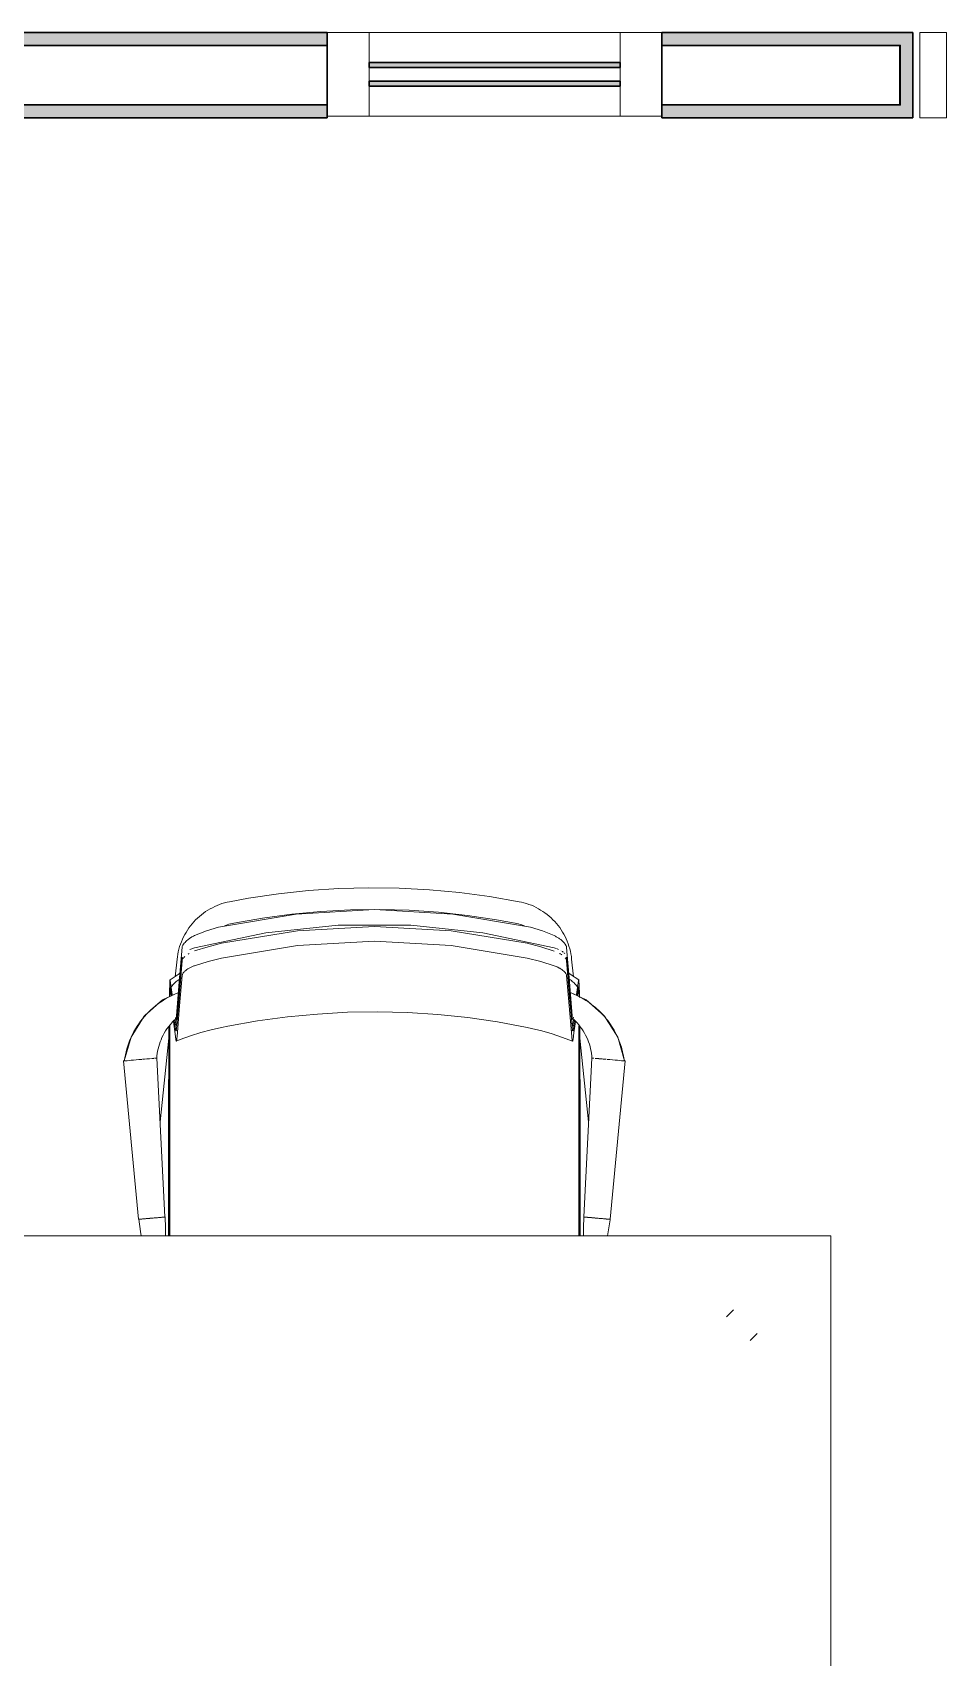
# Model space of a CAD drawing. Header units: millimetres. Extents: x 155920 to 295199, y -4084 to 97293.
# Drawn here: x 161232 to 162324, y 24965 to 26907 of the extents above; entities that cross this region are included whole.
import ezdxf

# ---------------------------------------------------------------- set-up
doc = ezdxf.new("R2010")
doc.units = ezdxf.units.MM
doc.header["$MEASUREMENT"] = 0
for name, color, linetype, lineweight in [('A-DOOR-FRAM', 4, 'CONTINUOUS', 18), ('A-GLAZ-CURT', 7, 'CONTINUOUS', 9), ('A-GLAZ-CWMG', 7, 'CONTINUOUS', 9), ('A-WALL', 7, 'CONTINUOUS', 9), ('A-WALL-PATT', 7, 'CONTINUOUS', 25), ('I-FURN', 8, 'CONTINUOUS', 9), ('I-WALL', 7, 'CONTINUOUS', 9)]:
    doc.layers.add(name, color=color, linetype=linetype, lineweight=lineweight)

msp = doc.modelspace()

# ---------------------------------------------------------------- hatches: boundary and pattern name
at = {"layer": 'A-GLAZ-CURT'}
h = msp.add_hatch(color=256, dxfattribs=at)
h.paths.add_polyline_path([(161633.8, 26843.3), (161933.8, 26843.3), (161933.8, 26849.3), (161633.8, 26849.3)], flags=0)
h.paths.add_polyline_path([(161633.8, 26865.3), (161933.8, 26865.3), (161933.8, 26871.3), (161633.8, 26871.3)], flags=0)
at = {"layer": 'A-WALL-PATT', "lineweight": 9}
h = msp.add_hatch(color=256, dxfattribs=at)
h.paths.add_polyline_path([(163308.8, 26856.3), (163308.8, 26892.3), (163415.8, 26892.3), (163415.8, 26907.3), (163293.8, 26907.3), (163293.8, 26856.3)], flags=0)
h.paths.add_polyline_path([(162268.8, 26856.3), (162283.8, 26856.3), (162283.8, 26907.3), (161983.8, 26907.3), (161983.8, 26892.3), (162268.8, 26892.3)], flags=0)
h.paths.add_polyline_path([(161583.8, 26892.3), (161583.8, 26907.3), (161204.9, 26907.3), (161204.9, 26892.3), (161526.1, 26892.3)], flags=0)
at = {"layer": 'A-WALL-PATT', "lineweight": 5}
h = msp.add_hatch(color=256, dxfattribs=at)
h.paths.add_polyline_path([(163308.8, 26805.3), (163308.8, 26856.3), (163293.8, 26856.3), (163293.8, 26805.3)], flags=0)
h.paths.add_polyline_path([(163400.8, 26805.3), (163415.8, 26805.3), (163415.8, 26820.3), (163400.8, 26820.3)], flags=0)
h.paths.add_polyline_path([(162283.8, 26805.3), (162283.8, 26856.3), (162268.8, 26856.3), (162268.8, 26820.3), (161983.8, 26820.3), (161983.8, 26805.3)], flags=0)
h.paths.add_polyline_path([(161227.1, 26805.3), (161583.8, 26805.3), (161583.8, 26820.3), (161204.9, 26820.3), (161204.9, 26805.3)], flags=0)

# ---------------------------------------------------------------- linework, layer by layer
at = {"layer": 'A-DOOR-FRAM', "lineweight": 20}
for p, q in [((162291.8, 26907.3), (162323.8, 26907.3)), ((162291.8, 26805.3), (162291.8, 26907.3)), ((162323.8, 26907.3), (162323.8, 26805.3)), ((162323.8, 26805.3), (162291.8, 26805.3))]:
    msp.add_line(p, q, dxfattribs=at)
at = {"layer": 'A-GLAZ-CURT', "lineweight": 30}
for p, q in [((161933.8, 26871.3), (161633.8, 26871.3)), ((161633.8, 26871.3), (161633.8, 26865.3)), ((161633.8, 26865.3), (161933.8, 26865.3)), ((161933.8, 26865.3), (161933.8, 26871.3)), ((161933.8, 26849.3), (161633.8, 26849.3)), ((161633.8, 26849.3), (161633.8, 26843.3)), ((161633.8, 26843.3), (161933.8, 26843.3)), ((161933.8, 26843.3), (161933.8, 26849.3))]:
    msp.add_line(p, q, dxfattribs=at)
at = {"layer": 'A-GLAZ-CWMG', "lineweight": 20, "extrusion": (0, 0, -1)}
for p, q in [((161633.8, 26907.3), (161583.8, 26907.3)), ((161583.8, 26907.3), (161583.8, 26807.3)), ((161633.8, 26807.3), (161633.8, 26907.3)), ((161583.8, 26807.3), (161633.8, 26807.3))]:
    msp.add_line(p, q, dxfattribs=at)
at = {"layer": 'A-GLAZ-CWMG'}
for p, q in [((161633.8, 26907.3), (161933.8, 26907.3)), ((161633.8, 26807.3), (161933.8, 26807.3))]:
    msp.add_line(p, q, dxfattribs=at)
at = {"layer": 'A-GLAZ-CWMG', "lineweight": 20}
for p, q in [((161983.8, 26907.3), (161933.8, 26907.3)), ((161933.8, 26907.3), (161933.8, 26807.3)), ((161983.8, 26807.3), (161983.8, 26907.3)), ((161933.8, 26807.3), (161983.8, 26807.3))]:
    msp.add_line(p, q, dxfattribs=at)
at = {"layer": 'A-WALL'}
for p, q in [((161583.8, 26892.3), (161204.9, 26892.3)), ((161583.8, 26891.3), (161204.9, 26891.3)), ((162268.8, 26892.3), (161983.8, 26892.3)), ((162267.8, 26891.3), (161983.8, 26891.3)), ((162267.8, 26856.3), (162267.8, 26891.3)), ((162268.8, 26856.3), (162268.8, 26892.3)), ((162267.8, 26821.3), (162267.8, 26856.3)), ((162268.8, 26820.3), (162268.8, 26856.3)), ((161583.8, 26821.3), (161204.9, 26821.3)), ((161583.8, 26820.3), (161204.9, 26820.3)), ((161983.8, 26821.3), (162267.8, 26821.3)), ((161983.8, 26820.3), (162268.8, 26820.3))]:
    msp.add_line(p, q, dxfattribs=at)
at = {"layer": 'I-FURN'}
for p, q in [((161489.8, 25872.5), (161467.1, 25868.4)), ((161525.5, 25877.8), (161489.8, 25872.5)), ((161561.4, 25881.7), (161525.5, 25877.8)), ((161597.5, 25884.1), (161561.4, 25881.7)), ((161633.6, 25885.1), (161597.5, 25884.1)), ((161669.7, 25884.7), (161633.6, 25885.1)), ((161705.8, 25882.8), (161669.7, 25884.7)), ((161741.8, 25879.4), (161705.8, 25882.8)), ((161777.6, 25874.6), (161741.8, 25879.4)), ((161813.2, 25868.4), (161777.6, 25874.6)), ((161433.4, 25852.9), (161431, 25850.9)), ((161435.9, 25854.8), (161433.4, 25852.9)), ((161438.4, 25856.6), (161435.9, 25854.8)), ((161441, 25858.2), (161438.4, 25856.6)), ((161443.7, 25859.8), (161441, 25858.2)), ((161446.5, 25861.3), (161443.7, 25859.8)), ((161449.3, 25862.7), (161446.5, 25861.3)), ((161452.1, 25863.9), (161449.3, 25862.7)), ((161455, 25865.1), (161452.1, 25863.9)), ((161453.8, 25837.9), (161546.5, 25853.7)), ((161458, 25866.1), (161455, 25865.1)), ((161461, 25867), (161458, 25866.1)), ((161464, 25867.8), (161461, 25867)), ((161467.1, 25868.4), (161464, 25867.8)), ((161506.6, 25848.9), (161541.4, 25853.6)), ((161541.4, 25853.6), (161576.3, 25856.8)), ((161546.5, 25853.7), (161640.1, 25859)), ((161576.3, 25856.8), (161611.4, 25858.7)), ((161611.4, 25858.7), (161646.5, 25859.1)), ((161640.1, 25859), (161733.8, 25853.7)), ((161646.5, 25859.1), (161681.5, 25858.2)), ((161681.5, 25858.2), (161716.6, 25855.8)), ((161716.6, 25855.8), (161751.4, 25852.1)), ((161733.8, 25853.7), (161826.5, 25837.9)), ((161751.4, 25852.1), (161786.2, 25846.9)), ((161815.8, 25867.9), (161813.2, 25868.4)), ((161818.9, 25867.1), (161815.8, 25867.9)), ((161821.8, 25866.2), (161818.9, 25867.1)), ((161824.8, 25865.2), (161821.8, 25866.2)), ((161827.7, 25864.1), (161824.8, 25865.2)), ((161830.6, 25862.9), (161827.7, 25864.1)), ((161833.4, 25861.5), (161830.6, 25862.9)), ((161836.1, 25860), (161833.4, 25861.5)), ((161838.8, 25858.5), (161836.1, 25860)), ((161841.5, 25856.8), (161838.8, 25858.5)), ((161844, 25855), (161841.5, 25856.8)), ((161846.5, 25853.1), (161844, 25855)), ((161848.9, 25851.2), (161846.5, 25853.1)), ((161416.7, 25834.5), (161415, 25831.8)), ((161418.4, 25837.1), (161416.7, 25834.5)), ((161420.3, 25839.6), (161418.4, 25837.1)), ((161422.2, 25842), (161420.3, 25839.6)), ((161424.3, 25844.3), (161422.2, 25842)), ((161426.4, 25846.6), (161424.3, 25844.3)), ((161425.3, 25828.1), (161439.3, 25833.8)), ((161428.7, 25848.8), (161426.4, 25846.6)), ((161431, 25850.9), (161428.7, 25848.8)), ((161439.3, 25833.8), (161453.8, 25837.9)), ((161548.4, 25833.8), (161457.6, 25818.7)), ((161460.5, 25839.2), (161462.4, 25840)), ((161462.4, 25840), (161464.3, 25840.8)), ((161464.3, 25840.8), (161466.3, 25841.4)), ((161466.3, 25841.4), (161468.3, 25842)), ((161468.3, 25842), (161470.3, 25842.5)), ((161470.3, 25842.5), (161472, 25842.9)), ((161472, 25842.9), (161506.6, 25848.9)), ((161596.8, 25840.2), (161510.5, 25831.2)), ((161640.1, 25838.9), (161548.4, 25833.8)), ((161683.5, 25840.2), (161596.8, 25840.2)), ((161731.9, 25833.8), (161640.1, 25838.9)), ((161769.8, 25831.2), (161683.5, 25840.2)), ((161822.7, 25818.7), (161731.9, 25833.8)), ((161786.2, 25846.9), (161808.2, 25842.9)), ((161808.2, 25842.9), (161810.3, 25842.5)), ((161810.3, 25842.5), (161812.3, 25841.9)), ((161812.3, 25841.9), (161814.3, 25841.3)), ((161814.3, 25841.3), (161816.2, 25840.7)), ((161816.2, 25840.7), (161818.2, 25839.9)), ((161818.2, 25839.9), (161820.1, 25839.1)), ((161826.5, 25837.9), (161840.9, 25833.7)), ((161840.9, 25833.7), (161854.9, 25828)), ((161851.3, 25849.1), (161848.9, 25851.2)), ((161853.5, 25846.9), (161851.3, 25849.1)), ((161855.7, 25844.7), (161853.5, 25846.9)), ((161857.7, 25842.3), (161855.7, 25844.7)), ((161859.7, 25839.9), (161857.7, 25842.3)), ((161861.6, 25837.4), (161859.7, 25839.9)), ((161863.3, 25834.8), (161861.6, 25837.4)), ((161865, 25832.2), (161863.3, 25834.8)), ((161866.6, 25829.5), (161865, 25832.2)), ((161407.4, 25814.8), (161406.6, 25811.8)), ((161407, 25772.6), (161410.3, 25813.9)), ((161408.4, 25817.7), (161407.4, 25814.8)), ((161409.5, 25820.6), (161408.4, 25817.7)), ((161410.7, 25823.5), (161409.5, 25820.6)), ((161412, 25826.3), (161410.7, 25823.5)), ((161413.5, 25829.1), (161412, 25826.3)), ((161415, 25831.8), (161413.5, 25829.1)), ((161510.5, 25831.2), (161425.3, 25813.2)), ((161441.3, 25814.6), (161425.3, 25809.6)), ((161457.6, 25818.7), (161441.3, 25814.6)), ((161457.6, 25801.1), (161548.4, 25816.2)), ((161548.4, 25816.2), (161640.1, 25821.3)), ((161640.1, 25821.3), (161731.9, 25816.2)), ((161731.9, 25816.2), (161822.7, 25801)), ((161854.9, 25813.2), (161769.8, 25831.2)), ((161838.9, 25814.5), (161822.7, 25818.7)), ((161854.9, 25809.5), (161838.9, 25814.5)), ((161868, 25826.7), (161866.6, 25829.5)), ((161869.4, 25823.9), (161868, 25826.7)), ((161870.6, 25821.1), (161869.4, 25823.9)), ((161869.9, 25813.8), (161873.2, 25772.6)), ((161871.7, 25818.1), (161870.6, 25821.1)), ((161872.7, 25815.2), (161871.7, 25818.1)), ((161873.6, 25812.2), (161872.7, 25815.2)), ((161404.4, 25799.9), (161402.2, 25778.8)), ((161404.7, 25802.6), (161404.4, 25799.9)), ((161405.2, 25805.7), (161404.7, 25802.6)), ((161405.8, 25808.7), (161405.2, 25805.7)), ((161406.6, 25811.8), (161405.8, 25808.7)), ((161410.3, 25802.3), (161407.1, 25762.5)), ((161410.3, 25798), (161407.1, 25758.9)), ((161425.3, 25791.9), (161441.3, 25796.9)), ((161441.3, 25796.9), (161457.6, 25801.1)), ((161822.7, 25801), (161838.9, 25796.9)), ((161838.9, 25796.9), (161854.9, 25791.9)), ((161873.1, 25762.4), (161869.9, 25802.2)), ((161873.1, 25758.9), (161869.9, 25798)), ((161874.3, 25809.2), (161873.6, 25812.2)), ((161874.9, 25806.1), (161874.3, 25809.2)), ((161875.5, 25803), (161874.9, 25806.1)), ((161875.8, 25799.9), (161875.5, 25803)), ((161878, 25778.8), (161875.8, 25799.9)), ((161395.9, 25774.9), (161400.7, 25778.4)), ((161396.1, 25774.4), (161398.4, 25757.6)), ((161400.7, 25778.4), (161405.6, 25781.6)), ((161403.4, 25773), (161404.5, 25773.9)), ((161404.5, 25773.9), (161405.6, 25774.7)), ((161405.6, 25781.6), (161407.8, 25782.9)), ((161405.6, 25774.7), (161406.7, 25775.5)), ((161407.3, 25743.9), (161410.3, 25780.4)), ((161869.9, 25780.3), (161872.9, 25743.9)), ((161872.4, 25782.9), (161875.3, 25781.2)), ((161873.1, 25775.7), (161874.3, 25774.9)), ((161874.3, 25774.9), (161875.5, 25774.1)), ((161875.3, 25781.2), (161880.2, 25777.9)), ((161875.5, 25774.1), (161876.6, 25773.2)), ((161880.2, 25777.9), (161884.3, 25774.9)), ((161881.8, 25757.4), (161884.2, 25774.4)), ((161387, 25751.2), (161406, 25759.9)), ((161406, 25759.9), (161387, 25751.2)), ((161406, 25759.9), (161387, 25751.2)), ((161387, 25751.2), (161393.7, 25754.2)), ((161396.4, 25762.6), (161395.1, 25762.3)), ((161395.1, 25762.3), (161395.3, 25755.5)), ((161395.1, 25755.3), (161395.1, 25762.3)), ((161395.3, 25762.3), (161395.5, 25769)), ((161395.7, 25764.4), (161395.6, 25762.3)), ((161396.5, 25759.9), (161396, 25766.1)), ((161396.4, 25765), (161396.6, 25765.4)), ((161396.9, 25756.8), (161396.5, 25759.9)), ((161396.6, 25765.4), (161396.8, 25765.7)), ((161396.7, 25763.7), (161396.6, 25764.6)), ((161396.9, 25762.7), (161396.7, 25763.7)), ((161396.8, 25765.7), (161396.9, 25765.7)), ((161396.9, 25765.7), (161397.7, 25766.9)), ((161397.7, 25757.3), (161396.9, 25762.7)), ((161397.7, 25766.9), (161398.5, 25768)), ((161398.5, 25768), (161399.4, 25769.1)), ((161399.4, 25769.1), (161400.3, 25770.1)), ((161400.3, 25770.1), (161401.3, 25771.1)), ((161401.3, 25771.1), (161402.3, 25772.1)), ((161402.3, 25772.1), (161403.4, 25773)), ((161403.8, 25731.9), (161407, 25772.6)), ((161407.1, 25758.9), (161403.9, 25719.9)), ((161407.1, 25762.5), (161404.1, 25724.7)), ((161876.1, 25724.6), (161873.1, 25762.4)), ((161876.3, 25719.9), (161873.1, 25758.9)), ((161873.2, 25772.6), (161876.5, 25731.9)), ((161893.2, 25751.2), (161874.3, 25759.9)), ((161874.3, 25759.9), (161893.2, 25751.2)), ((161893.2, 25751.2), (161874.3, 25759.9)), ((161876.6, 25773.2), (161877.7, 25772.2)), ((161877.7, 25772.2), (161878.7, 25771.3)), ((161878.7, 25771.3), (161879.7, 25770.2)), ((161879.7, 25770.2), (161880.7, 25769.2)), ((161880.7, 25769.2), (161881.6, 25768.1)), ((161881.6, 25768.1), (161882.5, 25767)), ((161882.5, 25767), (161883.3, 25765.8)), ((161883.7, 25764.5), (161882.6, 25757.1)), ((161883.3, 25765.8), (161883.9, 25764.9)), ((161883.7, 25759.9), (161883.3, 25756.4)), ((161884.2, 25766.1), (161883.7, 25759.9)), ((161884.6, 25762.4), (161884.6, 25764.4)), ((161884.7, 25769), (161884.9, 25762.4)), ((161885.1, 25755.2), (161885.4, 25762.4)), ((161885.4, 25753.8), (161885.4, 25762.4)), ((161886.6, 25754.2), (161893.2, 25751.2)), ((161364.9, 25731.7), (161387, 25751.2)), ((161387, 25751.2), (161364.9, 25731.7)), ((161387, 25751.2), (161364.9, 25731.7)), ((161364.9, 25731.7), (161370.5, 25736.6)), ((161381.5, 25746.3), (161387, 25751.2)), ((161404.4, 25707.5), (161407.3, 25743.9)), ((161607.9, 25736.2), (161572, 25734.2)), ((161643.9, 25736.8), (161607.9, 25736.2)), ((161679.9, 25735.9), (161643.9, 25736.8)), ((161715.9, 25733.6), (161679.9, 25735.9)), ((161872.9, 25743.9), (161875.9, 25707.5)), ((161915.3, 25731.7), (161893.2, 25751.2)), ((161893.2, 25751.2), (161915.3, 25731.7)), ((161893.2, 25751.2), (161898.8, 25746.3)), ((161915.3, 25731.7), (161893.2, 25751.2)), ((161909.8, 25736.6), (161915.3, 25731.7)), ((161349.3, 25706.7), (161364.9, 25731.7)), ((161364.9, 25731.7), (161349.3, 25706.7)), ((161364.9, 25731.7), (161349.3, 25706.7)), ((161349.3, 25706.7), (161359.3, 25722.8)), ((161361, 25725.4), (161364.9, 25731.7)), ((161394.6, 25691.6), (161394.5, 25718.2)), ((161394.6, 25718.3), (161394.7, 25655.8)), ((161395.1, 25716.6), (161395.1, 25719.2)), ((161395.1, 25469), (161395.1, 25716.6)), ((161395.8, 25719.9), (161395.8, 25718)), ((161395.8, 25718), (161395.8, 25469)), ((161400, 25725.2), (161400.3, 25722.2)), ((161400.3, 25722.2), (161401.5, 25713.2)), ((161402.3, 25716.5), (161401, 25726.1)), ((161402.9, 25721.7), (161402.2, 25726.7)), ((161402.3, 25730.1), (161402.4, 25728.8)), ((161457.6, 25718.1), (161445, 25715.2)), ((161465, 25719.6), (161457.6, 25718.1)), ((161500.5, 25725.9), (161465, 25719.6)), ((161536.2, 25730.8), (161500.5, 25725.9)), ((161572, 25734.2), (161536.2, 25730.8)), ((161751.7, 25729.9), (161715.9, 25733.6)), ((161787.3, 25724.7), (161751.7, 25729.9)), ((161822.7, 25718.1), (161787.3, 25724.7)), ((161827.7, 25717), (161822.7, 25718.1)), ((161840.2, 25714), (161827.7, 25717)), ((161878.1, 25726.8), (161877.3, 25721.6)), ((161877.8, 25728.8), (161878, 25730.3)), ((161879.2, 25726.1), (161877.9, 25716.5)), ((161878.5, 25711.8), (161879.6, 25719.5)), ((161879.6, 25719.5), (161880.3, 25725.2)), ((161884.3, 25718), (161884.3, 25720.1)), ((161884.3, 25469), (161884.3, 25718)), ((161885.4, 25716.6), (161885.4, 25718.8)), ((161885.4, 25469), (161885.4, 25716.6)), ((161885.6, 25655.8), (161885.7, 25718.3)), ((161885.7, 25718.2), (161885.7, 25691.6)), ((161931, 25706.7), (161915.3, 25731.7)), ((161915.3, 25731.7), (161931, 25706.7)), ((161915.3, 25731.7), (161919.2, 25725.4)), ((161931, 25706.7), (161915.3, 25731.7)), ((161920.9, 25722.8), (161931, 25706.7)), ((161341.3, 25678.2), (161349.3, 25706.7)), ((161349.3, 25706.7), (161341.3, 25678.2)), ((161341.3, 25678.2), (161349.3, 25706.7)), ((161349.3, 25706.7), (161341.3, 25678.2)), ((161394.6, 25705.5), (161384.2, 25605.4)), ((161401.5, 25713.2), (161402.8, 25704.1)), ((161405, 25714.9), (161403, 25714.1)), ((161408.1, 25703.6), (161403.4, 25701.8)), ((161420.3, 25708), (161408.1, 25703.6)), ((161432.6, 25711.9), (161420.3, 25708)), ((161445, 25715.2), (161432.6, 25711.9)), ((161852.6, 25710.4), (161840.2, 25714)), ((161864.8, 25706.3), (161852.6, 25710.4)), ((161876.8, 25701.8), (161864.8, 25706.3)), ((161877.3, 25714.1), (161875.3, 25714.9)), ((161877.5, 25704.1), (161878.5, 25711.8)), ((161896.1, 25605.4), (161885.7, 25705.4)), ((161938.9, 25678.2), (161931, 25706.7)), ((161931, 25706.7), (161938.9, 25678.2)), ((161931, 25706.7), (161938.9, 25678.2)), ((161938.9, 25678.2), (161931, 25706.7)), ((161358.4, 25488.8), (161340.5, 25678.1)), ((161340.5, 25678.1), (161358.4, 25488.8)), ((161340.5, 25678.1), (161340.8, 25678.1)), ((161340.8, 25678.1), (161341.6, 25678.2)), ((161341.6, 25678.2), (161342.9, 25678.3)), ((161342.9, 25678.3), (161344.7, 25678.4)), ((161344.7, 25678.4), (161346.9, 25678.6)), ((161346.9, 25678.6), (161349.5, 25678.9)), ((161349.5, 25678.9), (161352.4, 25679.1)), ((161352.4, 25679.1), (161355.5, 25679.4)), ((161355.5, 25679.4), (161358.8, 25679.7)), ((161358.8, 25679.7), (161362.1, 25680)), ((161363.1, 25680.1), (161365.3, 25680.3)), ((161365.3, 25680.3), (161368, 25680.5)), ((161368.4, 25680.5), (161372.6, 25680.9)), ((161368.4, 25680.5), (161371.3, 25680.8)), ((161373.9, 25681), (161376.1, 25681.2)), ((161373.9, 25681), (161376.1, 25681.2)), ((161376.1, 25681.2), (161376.7, 25681.2)), ((161376.6, 25681.3), (161377.1, 25681.3)), ((161377.9, 25681.4), (161379.3, 25681.5)), ((161379.3, 25681.5), (161380.1, 25681.5)), ((161380.1, 25681.5), (161380.3, 25681.6)), ((161380.3, 25681.6), (161389.9, 25491.6)), ((161389.9, 25491.6), (161380.3, 25681.6)), ((161394.6, 25655.8), (161394.6, 25691.6)), ((161885.7, 25691.6), (161885.7, 25655.8)), ((161890.3, 25491.6), (161899.9, 25681.6)), ((161899.9, 25681.6), (161890.3, 25491.6)), ((161899.9, 25681.6), (161900.2, 25681.5)), ((161900.2, 25681.5), (161901, 25681.5)), ((161901, 25681.5), (161902.3, 25681.4)), ((161904.1, 25681.2), (161906.3, 25681)), ((161908.9, 25680.8), (161911.8, 25680.5)), ((161912.3, 25680.5), (161915, 25680.3)), ((161915, 25680.3), (161917.2, 25680.1)), ((161918.2, 25680), (161921.5, 25679.7)), ((161921.5, 25679.7), (161924.7, 25679.4)), ((161939.8, 25678.1), (161921.9, 25488.8)), ((161921.9, 25488.8), (161939.8, 25678.1)), ((161924.7, 25679.4), (161927.8, 25679.1)), ((161927.8, 25679.1), (161930.7, 25678.9)), ((161930.7, 25678.9), (161933.3, 25678.6)), ((161933.3, 25678.6), (161935.6, 25678.4)), ((161935.6, 25678.4), (161937.4, 25678.3)), ((161937.4, 25678.3), (161938.7, 25678.2)), ((161938.7, 25678.2), (161939.5, 25678.1)), ((161939.5, 25678.1), (161939.8, 25678.1)), ((161394.7, 25655.8), (161394.2, 25655.8)), ((161394.2, 25655.8), (161394.2, 25469)), ((161886, 25655.8), (161885.6, 25655.8)), ((161886, 25655.8), (161886, 25469)), ((161358.5, 25488.8), (161360.7, 25474.3)), ((161390.1, 25491.6), (161390.3, 25478.5)), ((161890.3, 25491.6), (161890.1, 25478.5)), ((161918.8, 25469), (161921.8, 25488.1)), ((161921.8, 25488.1), (161921.9, 25488.8)), ((162185.8, 25469), (156885.8, 25469)), ((161360.7, 25474.3), (161361.6, 25469)), ((161390.3, 25478.5), (161390.4, 25469)), ((161890.1, 25478.5), (161890, 25469)), ((162185.8, 24069), (162185.8, 25469)), ((162069.2, 25380.6), (162060.8, 25372.3)), ((162089.1, 25344), (162097.4, 25352.3))]:
    msp.add_line(p, q, dxfattribs=at)
msp.add_ellipse((161640.5, 25251.3), major_axis=(-825, 0), ratio=0.648816, start_param=4.410918, end_param=4.412924, dxfattribs=at)
for points, knots in [([(161410.3, 25813.9), (161410.4, 25814.4), (161410.7, 25815.6), (161412.4, 25818.3), (161415, 25821.1), (161417.8, 25823.4), (161419.2, 25824.4), (161420.3, 25825.2), (161421.5, 25826), (161423.2, 25827), (161424.4, 25827.6), (161425.3, 25828.1)], [0, 0, 0, 0, 0.142857, 0.285714, 0.571429, 0.678571, 0.732143, 0.785714, 0.839286, 0.892857, 1, 1, 1, 1]), ([(161854.9, 25828), (161856.1, 25827.4), (161858.4, 25826.2), (161862.5, 25823.5), (161865.7, 25820.6), (161867.6, 25818.4), (161868.4, 25817.3), (161868.9, 25816.5), (161869.3, 25815.8), (161869.7, 25814.9), (161869.9, 25814.2), (161869.9, 25813.8)], [0, 0, 0, 0, 0.142857, 0.285714, 0.571429, 0.678571, 0.732143, 0.785714, 0.839286, 0.892857, 1, 1, 1, 1]), ([(161412, 25801.3), (161411.7, 25801), (161411.4, 25800.6), (161411.2, 25800.2), (161411.1, 25800)], [0.7142857, 0.7142857, 0.7142857, 0.7142857, 0.7857143, 0.8194696, 0.8194696, 0.8194696, 0.8194696]), ([(161862.6, 25805.9), (161862.4, 25806), (161862.1, 25806.2), (161861.7, 25806.5), (161861.5, 25806.6)], [0.65882031, 0.65882031, 0.65882031, 0.65882031, 0.67857143, 0.71428571, 0.71428571, 0.71428571, 0.71428571]), ([(161410.3, 25780.4), (161410.4, 25781.1), (161411.1, 25782.7), (161413.8, 25785.8), (161417.7, 25788.5), (161421.9, 25790.6), (161424.2, 25791.5), (161425.3, 25791.9)], [-1, -1, -1, -1, -0.785714, -0.571429, -0.285714, -0.142857, 0, 0, 0, 0]), ([(161854.9, 25791.9), (161855.8, 25791.6), (161857.1, 25791.1), (161858.7, 25790.4), (161859.9, 25789.8), (161861.1, 25789.2), (161862.6, 25788.3), (161865.4, 25786.5), (161868, 25784.2), (161869.6, 25781.9), (161869.9, 25780.8), (161869.9, 25780.3)], [-1, -1, -1, -1, -0.892857, -0.839286, -0.785714, -0.732143, -0.678571, -0.571429, -0.285714, -0.142857, 0, 0, 0, 0]), ([(161405.6, 25759.6), (161399.3, 25757.2), (161384.5, 25749.7), (161364.3, 25732.3), (161348.2, 25707.2), (161342.7, 25688), (161341.3, 25678.2)], [0.2610854, 0.2610854, 0.2610854, 0.2610854, 0.4, 0.6, 0.8, 1, 1, 1, 1]), ([(161396.6, 25764.6), (161396.5, 25764.8), (161396.4, 25765.1), (161396.3, 25764.8), (161396.1, 25763.1), (161396, 25760.4), (161395.9, 25758.7), (161395.9, 25757.7)], [0, 0, 0, 0, 0.166667, 0.333333, 0.666667, 0.833333, 1, 1, 1, 1]), ([(161938.9, 25678.2), (161936.9, 25692.9), (161929, 25714.2), (161910.4, 25737.3), (161893.6, 25750.8), (161881, 25757.2), (161874.7, 25759.6)], [-1, -1, -1, -1, -0.7, -0.55, -0.4, -0.2610856, -0.2610856, -0.2610856, -0.2610856]), ([(161401.9, 25727.7), (161400.5, 25726.4), (161393.4, 25719.1), (161383.8, 25703.8), (161380.5, 25688.9), (161380.1, 25681.6)], [0.4429331, 0.4429331, 0.4429331, 0.4429331, 0.5, 0.75, 1, 1, 1, 1]), ([(161900.1, 25681.6), (161899.7, 25688.9), (161896.4, 25703.8), (161886.8, 25719.1), (161879.7, 25726.4), (161878.4, 25727.7)], [0, 0, 0, 0, 0.25, 0.5, 0.5570619, 0.5570619, 0.5570619, 0.5570619]), ([(161904, 25681.2), (161904.1, 25681.2), (161904.5, 25681.2), (161905.3, 25681.1), (161906.3, 25681), (161907, 25681), (161907.4, 25680.9), (161907.6, 25680.9), (161907.9, 25680.9), (161908.3, 25680.8), (161909, 25680.8), (161909.9, 25680.7), (161911, 25680.6), (161911.6, 25680.5), (161911.8, 25680.5)], [-0.8645336, -0.8645336, -0.8645336, -0.8645336, -0.8611111, -0.8333333, -0.8055556, -0.7916667, -0.7847222, -0.7777778, -0.7708333, -0.7638889, -0.75, -0.7222222, -0.6944444, -0.6777833, -0.6777833, -0.6777833, -0.6777833]), ([(161374.3, 25490.2), (161375.2, 25490.3), (161377, 25490.4), (161378.7, 25490.6), (161379.5, 25490.6)], [-0.5, -0.5, -0.5, -0.5, -0.4444444, -0.3921549, -0.3921549, -0.3921549, -0.3921549]), ([(161386.4, 25491.2), (161387, 25491.3), (161388, 25491.4), (161389.6, 25491.5), (161390.1, 25491.6), (161390.1, 25491.6)], [-0.2222222, -0.2222222, -0.2222222, -0.2222222, -0.1666667, -0.1111111, 0, 0, 0, 0]), ([(161906.1, 25490.2), (161905.2, 25490.3), (161903.4, 25490.4), (161900.7, 25490.7), (161898.2, 25490.9), (161895.9, 25491.1), (161894, 25491.2), (161892.4, 25491.4), (161890.8, 25491.5), (161890.3, 25491.6), (161890.3, 25491.6)], [-0.4999756, -0.4999756, -0.4999756, -0.4999756, -0.4444444, -0.3888889, -0.3333333, -0.2777778, -0.2222222, -0.1666667, -0.1111111, 0, 0, 0, 0]), ([(161890.3, 25491.6), (161890.3, 25491.6), (161890.5, 25491.5), (161891.4, 25491.5), (161893.8, 25491.3), (161898.8, 25490.8), (161903.4, 25490.4), (161906.1, 25490.2)], [-1, -1, -1, -1, -0.9444444, -0.8888889, -0.7777778, -0.6666667, -0.5, -0.5, -0.5, -0.5]), ([(161906.1, 25490.2), (161907, 25490.1), (161909.8, 25489.9), (161913.3, 25489.6), (161915.6, 25489.4), (161916.3, 25489.3)], [-0.4999756, -0.4999756, -0.4999756, -0.4999756, -0.4444444, -0.3333333, -0.2779256, -0.2779256, -0.2779256, -0.2779256]), ([(161921.9, 25488.8), (161921.9, 25488.8), (161921.2, 25488.9), (161918.9, 25489.1), (161917, 25489.2), (161916.3, 25489.3)], [-1, -1, -1, -1, -0.8888889, -0.7777778, -0.722393, -0.722393, -0.722393, -0.722393])]:
    msp.add_open_spline(points, degree=3, knots=knots, dxfattribs=at)
for points in [[(161425.3, 25813.2), (161424.3, 25813), (161423.4, 25812.7), (161422.4, 25812.4)], [(161857.7, 25812.4), (161856.8, 25812.7), (161855.9, 25812.9), (161854.9, 25813.2)], [(161410.8, 25799.6), (161410.6, 25799), (161410.4, 25798.5), (161410.3, 25798)], [(161413.8, 25803.1), (161413.3, 25802.7), (161412.9, 25802.3), (161412.5, 25801.9)], [(161418.8, 25806.6), (161418.4, 25806.4), (161417.9, 25806.1), (161417.5, 25805.9)], [(161421.9, 25812.2), (161421.2, 25811.9), (161420.4, 25811.6), (161419.7, 25811.3)], [(161860.3, 25811.3), (161859.7, 25811.6), (161859, 25811.9), (161858.4, 25812.1)], [(161862.7, 25810.2), (161862.6, 25810.2), (161862.6, 25810.3), (161862.5, 25810.3)], [(161864.2, 25804.9), (161863.8, 25805.1), (161863.4, 25805.4), (161863, 25805.7)], [(161865.6, 25808.3), (161865.2, 25808.6), (161864.7, 25808.9), (161864.2, 25809.2)], [(161867.8, 25806.2), (161867.5, 25806.6), (161867.1, 25807.1), (161866.6, 25807.5)], [(161869.2, 25800), (161868.9, 25800.4), (161868.6, 25800.8), (161868.3, 25801.3)], [(161869.9, 25798), (161869.9, 25798.5), (161869.7, 25799), (161869.4, 25799.5)], [(161395.5, 25769), (161395.5, 25770.2), (161395.6, 25772.2), (161395.8, 25774.3), (161395.9, 25775.1), (161396, 25774.8), (161396.1, 25774.4)], [(161884.2, 25774.4), (161884.2, 25774.8), (161884.3, 25775.1), (161884.5, 25774.3), (161884.6, 25772.2), (161884.7, 25770.2), (161884.7, 25769)], [(161396, 25766.1), (161396, 25766.7), (161395.8, 25767.1), (161395.7, 25765.6), (161395.7, 25764.4)], [(161884, 25764.6), (161883.9, 25764.9), (161883.8, 25765.1), (161883.7, 25764.8), (161883.7, 25764.5)], [(161884.4, 25757.8), (161884.3, 25759.6), (161884.2, 25762.6), (161884.1, 25764.2), (161884, 25764.6)], [(161884.6, 25764.4), (161884.5, 25765.6), (161884.4, 25767.1), (161884.3, 25766.7), (161884.2, 25766.1)], [(161403.9, 25719.9), (161403.8, 25718.3), (161403.5, 25715.8), (161403.1, 25714), (161402.7, 25714.1), (161402.4, 25715.5), (161402.3, 25716.5)], [(161402.4, 25728.8), (161402.6, 25727.8), (161402.9, 25726.6), (161403.3, 25727.7), (161403.6, 25730.2), (161403.8, 25731.9)], [(161404.1, 25724.7), (161404, 25723.2), (161403.7, 25720.8), (161403.3, 25719.8), (161403.1, 25720.8), (161402.9, 25721.7)], [(161877.3, 25721.6), (161877.2, 25720.7), (161876.9, 25719.7), (161876.5, 25720.7), (161876.3, 25723.1), (161876.1, 25724.6)], [(161877.9, 25716.5), (161877.8, 25715.5), (161877.5, 25714.1), (161877.1, 25714), (161876.7, 25715.8), (161876.5, 25718.3), (161876.3, 25719.9)], [(161876.5, 25731.9), (161876.6, 25730.2), (161876.9, 25727.7), (161877.4, 25726.6), (161877.7, 25727.8), (161877.8, 25728.8)], [(161402.8, 25704.1), (161402.9, 25703.1), (161403.2, 25701.8), (161403.6, 25701.7), (161404, 25703.5), (161404.2, 25706), (161404.4, 25707.5)], [(161875.9, 25707.5), (161876, 25706), (161876.3, 25703.5), (161876.7, 25701.7), (161877.1, 25701.8), (161877.4, 25703.1), (161877.5, 25704.1)], [(161912.3, 25680.5), (161913.1, 25680.4), (161913.8, 25680.4), (161914.6, 25680.3)], [(161362.1, 25489.1), (161360.9, 25489), (161359, 25488.9), (161358.4, 25488.8), (161358.4, 25488.8)], [(161364, 25489.3), (161363.4, 25489.2), (161362.8, 25489.2), (161362.2, 25489.1)], [(161366.3, 25489.5), (161365.5, 25489.4), (161364.8, 25489.4), (161364.2, 25489.3)], [(161364.2, 25489.3), (161364.8, 25489.4), (161365.5, 25489.4), (161366.3, 25489.5)], [(161368.8, 25489.7), (161367.9, 25489.6), (161367.2, 25489.6), (161366.4, 25489.5)], [(161366.4, 25489.5), (161367.2, 25489.6), (161367.9, 25489.6), (161368.8, 25489.7)], [(161371.4, 25489.9), (161370.6, 25489.9), (161369.7, 25489.8), (161368.9, 25489.7)], [(161368.9, 25489.7), (161369.7, 25489.8), (161370.6, 25489.9), (161371.4, 25489.9)], [(161374.1, 25490.2), (161373.3, 25490.1), (161372.4, 25490), (161371.6, 25490)], [(161371.6, 25489.9), (161372.4, 25490), (161373.3, 25490.1), (161374.1, 25490.2)], [(161376.9, 25490.4), (161376, 25490.3), (161375.2, 25490.3), (161374.3, 25490.2)], [(161379.5, 25490.7), (161378.7, 25490.6), (161377.9, 25490.5), (161377, 25490.4)], [(161382, 25490.9), (161381.3, 25490.8), (161380.5, 25490.7), (161379.7, 25490.7)], [(161379.7, 25490.7), (161380.5, 25490.7), (161381.3, 25490.8), (161382, 25490.9)], [(161382.2, 25490.9), (161382.9, 25490.9), (161383.6, 25491), (161384.3, 25491.1)], [(161384.4, 25491.1), (161385.1, 25491.1), (161385.7, 25491.2), (161386.3, 25491.2)], [(161390.1, 25491.6), (161390.1, 25491.6), (161390, 25491.6), (161389.8, 25491.5)], [(161911.5, 25489.7), (161910.6, 25489.8), (161908.9, 25489.9), (161907, 25490.1), (161906.1, 25490.2)], [(161914, 25489.5), (161913.2, 25489.6), (161912.4, 25489.6), (161911.5, 25489.7)], [(161916.3, 25489.3), (161915.6, 25489.4), (161914.8, 25489.4), (161914, 25489.5)], [(161916.3, 25489.3), (161917, 25489.2), (161918.3, 25489.1), (161919.9, 25489), (161921, 25488.9), (161921.7, 25488.8), (161921.9, 25488.8), (161921.9, 25488.8)]]:
    msp.add_open_spline(points, degree=3, dxfattribs=at)
at = {"layer": 'I-WALL', "lineweight": 30}
for p, q in [((161583.8, 26907.3), (161204.9, 26907.3)), ((161583.8, 26805.3), (161583.8, 26907.3)), ((162283.8, 26907.3), (161983.8, 26907.3)), ((161983.8, 26907.3), (161983.8, 26805.3)), ((162283.8, 26805.3), (162283.8, 26907.3)), ((161204.9, 26805.3), (161583.8, 26805.3)), ((161983.8, 26805.3), (162283.8, 26805.3))]:
    msp.add_line(p, q, dxfattribs=at)

doc.saveas('drawing.dxf')
